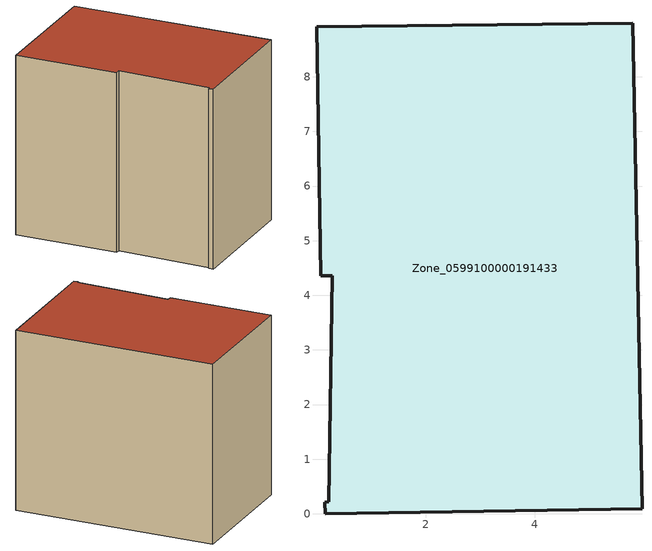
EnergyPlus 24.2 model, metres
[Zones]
Zone_0599100000191433
 floor ground (C_G): 0.16,0.21 0.23,0.22 0.29,4.36 0.08,4.35 0,8.92 5.79,8.98 5.96,0.09 0.16,0 z0
 wall outside (C_F): 0.29,4.36 0.23,0.22 0.16,0.21 0.16,0 5.96,0.09 5.79,8.98 0,8.92 0.08,4.35 0.29,4.36 z0:8.02
 roof outside (C_R): 0.23,0.22 0.16,0.21 0.16,0 5.96,0.09 5.79,8.98 0,8.92 0.08,4.35 0.29,4.36 z8.02
[BUILDING]
Pand.0599100000191433: North Axis=0; Terrain=City; Loads Convergence Tolerance Value=0.04; Temperature Convergence Tolerance Value=0.4; Solar Distribution=FullExterior; Maximum Number of Warmup Days=25; Minimum Number of Warmup Days=1
[Site:Location]
Rotterdam.The.Hague.AP_ZH_NLD Design_Conditions: Latitude=51.96; Longitude=4.45; Time Zone=1; Elevation=-4.5
[SITE:GROUNDTEMPERATURE:BUILDINGSURFACE]
18, 18, 18, 18, 18, 18, 18, 18, 18, 18, 18, 18
[MATERIAL] Thermal Absorptance=0.9; Solar Absorptance=0.7; Visible Absorptance=0.7
Name | Roughness | Thickness | Conductivity | Density | Specific Heat
G.TC.1975-1991 | MediumSmooth | 0.15 | 0.288461 | 540 | 1210
F.TC.1975-1991 | Rough | 0.3 | 0.230769 | 1920 | 840
R.TC.1975-1991 | MediumRough | 0.2 | 0.153846 | 1500 | 1000
[CONSTRUCTION]
C_G: G.TC.1975-1991
C_F: F.TC.1975-1991
C_R: R.TC.1975-1991
[ZONE]
Zone_0599100000191433: Type=1; Multiplier=1; Ceiling Height=Autocalculate; Volume=Autocalculate; Floor Area=autocalculate; Part of Total Floor Area=Yes
[ZONEINFILTRATION:DESIGNFLOWRATE]
Infil_Zone_0599100000191433: Zone or ZoneList or Space or SpaceList=Zone_0599100000191433; Schedule=AlwaysOn; Design Flow Rate Calculation Method=Flow/Area; Flow Rate per Floor Area=0.003; Constant Term Coefficient=1; Temperature Term Coefficient=0; Velocity Term Coefficient=0; Velocity Squared Term Coefficient=0
[HVACTEMPLATE:ZONE:IDEALLOADSAIRSYSTEM]
Zone_0599100000191433: Maximum Heating Supply Air Temperature=50; Minimum Cooling Supply Air Temperature=13; Maximum Heating Supply Air Humidity Ratio=0.0156; Minimum Cooling Supply Air Humidity Ratio=0.0077; Heating Limit=NoLimit; Cooling Limit=NoLimit; Dehumidification Control Type=ConstantSensibleHeatRatio; Cooling Sensible Heat Ratio=0.7; Dehumidification Setpoint=60; Humidification Control Type=None; Humidification Setpoint=30; Outdoor Air Method=None; Outdoor Air Flow Rate per Person=0.00944; Outdoor Air Flow Rate per Zone Floor Area=0; Outdoor Air Flow Rate per Zone=0; Demand Controlled Ventilation Type=None; Outdoor Air Economizer Type=NoEconomizer; Heat Recovery Type=None; Sensible Heat Recovery Effectiveness=0.7; Latent Heat Recovery Effectiveness=0.65
[ZONECONTROL:THERMOSTAT]
ThermostatControl_Zone_0599100000191433: Zone or ZoneList=Zone_0599100000191433; Control Type Schedule=DualSetpointControlType; Control 1=Thermostat_Zone_0599100000191433; Temperature Difference Between Cutout And Setpoint=0
[THERMOSTATSETPOINT:DUALSETPOINT]
Thermostat_Zone_0599100000191433: Heating Setpoint Temperature Schedule=HeatingSetpoint_Zone_0599100000191433; Cooling Setpoint Temperature Schedule=CoolingSetpoint_Zone_0599100000191433
[SCHEDULE:COMPACT]
HeatingSetpoint_Zone_0599100000191433: Through: 12/31, For: AllDays, Until: 24:00, 21
CoolingSetpoint_Zone_0599100000191433: Through: 12/31, For: AllDays, Until: 24:00, 24
DualSetpointControlType: Through: 12/31, For: AllDays, Until: 24:00, 4
AlwaysOn: Through: 12/31, For: AllDays, Until: 24:00, 1
